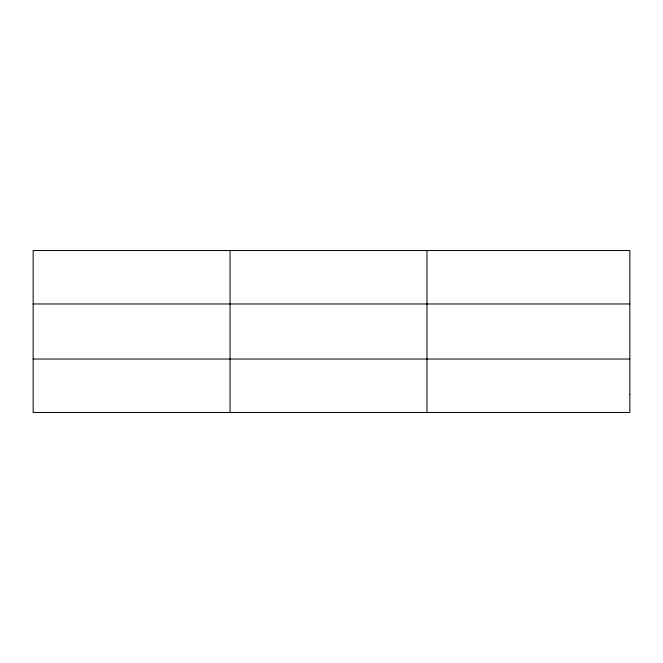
<?xml version="1.0" encoding="UTF-8"?>
<svg xmlns="http://www.w3.org/2000/svg" width="663" height="663" viewBox="0 0 663 663"><rect width="100%" height="100%" fill="white"/><g stroke="black" fill="none" stroke-linecap="round" stroke-linejoin="round"><path stroke-width="0.99" d="M230.061 412.469L230.061 250.531M426.972 412.469L426.972 250.531M33.15 303.969L629.85 303.969M33.15 359.031L629.85 359.031M629.85 394.651L629.85 412.469L33.15 412.469L33.15 250.531L629.85 250.531L629.85 394.651"/></g></svg>
